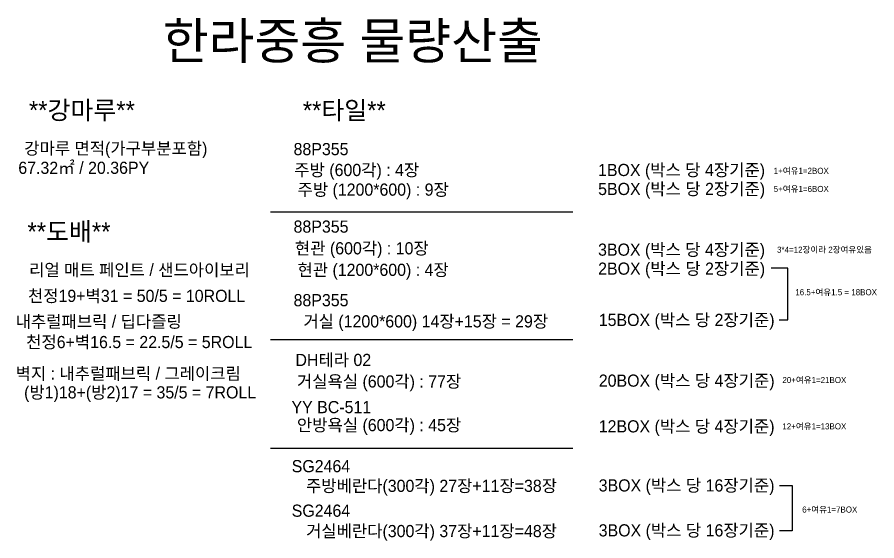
# Model space of a CAD drawing. Header units: inches. Extents: x 4374 to 164780, y 597 to 50243.
# Drawn here: x 111781 to 125897, y 37279 to 45880 of the extents above; entities that cross this region are included whole.
import ezdxf
from ezdxf.enums import TextEntityAlignment as Align

# ---------------------------------------------------------------- set-up
doc = ezdxf.new("R2010")
doc.units = ezdxf.units.IN
doc.header["$LTSCALE"] = 50
doc.header["$MEASUREMENT"] = 0
doc.layers.add('03-TEXT', color=3, linetype='Continuous')
doc.layers.add('3.기호.계단선', color=30, linetype='Continuous')
doc.styles.add('코레일둥고', font='Korail_Round_Gothic_Medium.ttf')

msp = doc.modelspace()

# ---------------------------------------------------------------- linework, layer by layer
at = {"layer": '3.기호.계단선'}
for p, q in [((115942.4, 42682.6), (120903.5, 42682.6)), ((115942.4, 40587.6), (120903.5, 40587.6)), ((115942.4, 38801.9), (120903.5, 38801.9))]:
    msp.add_line(p, q, dxfattribs=at)
for points in [[(124295.5, 40908.3), (124438.4, 40908.3), (124438.4, 41754.5), (124163.1, 41754.5)], [(124302.1, 38185.5), (124507.5, 38185.5), (124507.5, 37443.6), (124302.1, 37443.6)]]:
    msp.add_lwpolyline(points, dxfattribs=at)

# ---------------------------------------------------------------- texts
at = {"layer": '03-TEXT', "color": 0, "style": '코레일둥고'}
msp.add_text('한라중흥 물량산출', height=600, dxfattribs=at).set_placement((120412.8, 45192.3), align=Align.RIGHT)
at = {"layer": '03-TEXT', "color": 30, "style": '코레일둥고'}
for s, height, p in [('**강마루**', 300, (113713.2, 44202.5)), ('**타일**', 300, (117834, 44200.1)), ('1+여유1=2BOX', 100, (125109.1, 43306.1)), ('5+여유1=6BOX', 100, (125109.1, 43008.4)), ('**도배**', 300, (113313.2, 42207.4)), ('3*4=12장이라 2장여유있음', 100, (125817.5, 42010.5)), ('16.5+여유1.5 = 18BOX', 100, (125900.2, 41312.3)), ('20+여유1=21BOX', 100, (125396.9, 39870.1)), ('12+여유1=13BOX', 100, (125396.9, 39108.8)), ('6+여유1=7BOX', 100, (125577.3, 37742.2))]:
    msp.add_text(s, height=height, dxfattribs=at).set_placement(p, align=Align.RIGHT)
at = {"layer": '03-TEXT', "color": 10, "style": '코레일둥고'}
for s, p in [('강마루 면적(가구부분포함)', (114903.8, 43624.7)), ('88P355', (117221.3, 43612.8)), ('88P355', (117221.3, 42340.1)), ('리얼 매트 페인트 / 샌드아이보리', (115602.4, 41629.5)), ('88P355', (117221.3, 41131.4)), ('DH테라 02', (117593.8, 40150)), ('YY BC-511', (117593.8, 39375.1)), ('SG2464', (117248.8, 38405.1)), ('SG2464', (117248.8, 37673.8))]:
    msp.add_text(s, height=200, dxfattribs=at).set_placement(p, align=Align.RIGHT)
at = {"layer": '03-TEXT', "style": '코레일둥고'}
for s, p in [('67.32㎡ / 20.36PY', (113948.2, 43306.1)), ('주방 (600각) : 4장', (118382.7, 43270)), ('1BOX (박스 당 4장기준)', (124061.7, 43270)), ('주방 (1200*600) : 9장', (118868.2, 42947.5)), ('5BOX (박스 당 2장기준)', (124062.6, 42958.3)), ('현관 (600각) : 10장', (118538.5, 41983.6)), ('3BOX (박스 당 4장기준)', (124061.7, 41961.2)), ('현관 (1200*600) : 4장', (118867.4, 41630.1)), ('2BOX (박스 당 2장기준)', (124062.6, 41649.5)), ('천정19+벽31 = 50/5 = 10ROLL', (115525.2, 41202.4)), ('거실 (1200*600) 14장+15장 = 29장', (120499.3, 40783.5)), ('15BOX (박스 당 2장기준)', (124218.4, 40807.1)), ('천정6+벽16.5 = 22.5/5 = 5ROLL', (115640.7, 40443.8)), ('거실욕실 (600각) : 77장', (119072.7, 39796.4)), ('20BOX (박스 당 4장기준)', (124219.2, 39809.9)), ('(방1)18+(방2)17 = 35/5 = 7ROLL', (115704.6, 39617.1)), ('안방욕실 (600각) : 45장', (119072.7, 39079.6)), ('12BOX (박스 당 4장기준)', (124218.4, 39058.9)), ('주방베란다(300각) 27장+11장=38장', (120645.2, 38081.9)), ('3BOX (박스 당 16장기준)', (124217.3, 38088.8)), ('거실베란다(300각) 37장+11장=48장', (120645.2, 37338.9)), ('3BOX (박스 당 16장기준)', (124217.3, 37350.5))]:
    msp.add_text(s, height=200, dxfattribs=at).set_placement(p, align=Align.RIGHT)
at = {"layer": '03-TEXT', "color": 10, "style": '코레일둥고'}
for s, p in [('내추럴패브릭 / 딥다즐링', (111754.9, 40780.3)), ('벽지 : 내추럴패브릭 / 그레이크림', (111754.9, 39927.2))]:
    msp.add_text(s, height=200, dxfattribs=at).set_placement(p)

doc.saveas('drawing.dxf')
